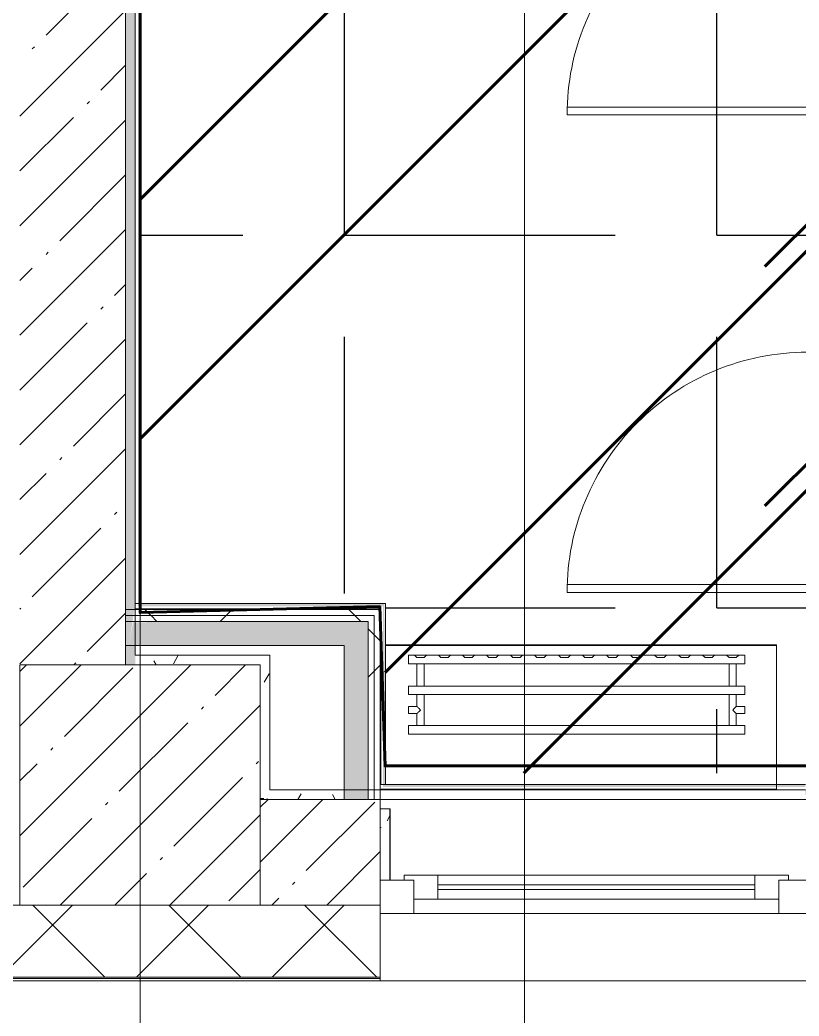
# Model space of a CAD drawing. Header units: millimetres. Extents: x -164500 to 426394, y -23753 to 102118.
# Drawn here: x 214182 to 215804, y -332 to 1742 of the extents above; entities that cross this region are included whole.
import ezdxf

# ---------------------------------------------------------------- set-up
doc = ezdxf.new("R2010")
doc.units = ezdxf.units.MM
doc.layers.add('1.2.1) плитка КР3', color=140, linetype='Continuous')
for name, color, linetype, lineweight in [('196 1-3 этаж гидро изол', 6, 'Continuous', 60), ('A-FLOR', 7, 'Continuous', 9), ('A-GENM', 7, 'Continuous', 9), ('A-GENM-1', 7, 'Continuous', 20), ('A-GLAZ', 7, 'Continuous', 9), ('A-GLAZ-1', 7, 'Continuous', 5), ('A-WALL', 7, 'Continuous', 5), ('I-WALL', 7, 'Continuous', 5), ('S-COLS', 7, 'Continuous', 9), ('S-COLS-1', 7, 'Continuous', 5), ('Оси', 7, 'Continuous', 9)]:
    doc.layers.add(name, color=color, linetype=linetype, lineweight=lineweight)
doc.layers.add('A-AREA-PATT-2', color=7, linetype='Continuous', lineweight=5, true_color=0xcde0ef, transparency=1)
for name, color, linetype, lineweight, true_color in [('A-DOOR-1', 7, 'Continuous', 5, 0xc0c0c0), ('A-WALL-1', 9, 'Continuous', 5, 0x808080), ('A-WALL-FNSH-1', 9, 'Continuous', 5, 0x808080), ('M-EQPM-6', 7, 'Continuous', 9, 0xd0d4d8)]:
    doc.layers.add(name, color=color, linetype=linetype, lineweight=lineweight, true_color=true_color)
pattern_1 = [(45, (148772.12, -0.94), (-114.04925, 114.04925), []), (45, (148886.17, -0.94), (-114.04925, 114.04925), [201.612, -40.322, 6.706, -33.617])]
pattern_2 = [(0, (148772.123, -0.94), (243.84, 60.96), [20.117, -162.763, 20.117, -162.763, -975.36]), (0, (148772.123, -0.94), (243.84, 60.96), [-365.76, 20.117, -345.643, 20.117, -162.763, -426.72]), (0, (148772.123, -0.94), (243.84, 60.96), [-914.4, 20.117, -101.803, 20.117, -284.683]), (120, (148863.563, 29.54), (-174.71291, 180.691634), [20.117, -162.763, 20.117, -162.763, -975.36]), (120, (148863.563, 29.54), (-174.71291, 180.691634), [-365.76, 20.117, -345.643, 20.117, -162.763, -426.72]), (120, (148863.563, 29.54), (-174.71291, 180.691634), [-914.4, 20.117, -101.803, 20.117, -284.683]), (240, (148894.043, 151.46), (-69.12709, -241.651634), [20.117, -162.763, 20.117, -162.763, -975.36]), (240, (148894.043, 151.46), (-69.12709, -241.651634), [-365.76, 20.117, -345.643, 20.117, -162.763, -426.72]), (240, (148894.043, 151.46), (-69.12709, -241.651634), [-914.4, 20.117, -101.803, 20.117, -284.683])]
pattern_3 = [(45, (148772.12, -0.94), (-212.132, 212.132), []), (135, (148772.12, -0.94), (-212.132, -212.132), [])]

# ---------------------------------------------------------------- blocks, each defined once
blk = doc.blocks.new('BSC_Колонна _Прямоугольная - 500х500-V290-Объем проектирования 2 этажа')
at = {"layer": 'S-COLS-1'}
h = blk.add_hatch(dxfattribs=at)
h.set_pattern_fill('FP_16', color=256, style=0, pattern_type=2)
h.set_pattern_definition([(45, (-65660, -150), (-114.04925, 114.04925), []), (45, (-65545.95, -150), (-114.04925, 114.04925), [201.613, -40.323, 6.706, -33.617])])
h.paths.add_polyline_path([(250, -250), (250, 250), (-250, 250), (-250, -250), (220.9, -250)])
for p, q in [((250, 250), (-250, 250)), ((-250, 250), (-250, -250)), ((250, -250), (250, 250)), ((-250, -250), (250, -250))]:
    blk.add_line(p, q, dxfattribs=at)
blk = doc.blocks.new('120_Окно_СКБ_1Ст - 120_Окно_СКБ_1Ст 900х2500_h_-22445987-Объем проектирования 2 этажа')
at = {"layer": 'A-GLAZ'}
for p, q in [((-450, -127), (-450, -57)), ((-450, -57), (-380, -57)), ((-380, -57), (-380, -127)), ((380, -127), (380, -57)), ((380, -57), (450, -57)), ((450, -57), (450, -127)), ((380, -87), (-380, -87)), ((-380, -87), (-380, -127)), ((-330, -137), (-330, -87)), ((330, -137), (330, -87)), ((380, -127), (380, -87)), ((-380, -127), (-450, -127)), ((-380, -127), (-400, -127)), ((-400, -127), (-400, -137)), ((-400, -137), (400, -137)), ((400, -137), (-400, -137)), ((450, -127), (380, -127)), ((400, -127), (380, -127)), ((400, -137), (400, -127))]:
    blk.add_line(p, q, dxfattribs=at)
at = {"layer": 'A-GLAZ-1'}
for p, q in [((450, -57), (-450, -57)), ((-330, -107), (330, -107)), ((330, -117), (-330, -117)), ((-430, -127), (-400, -127)), ((400, -127), (430, -127))]:
    blk.add_line(p, q, dxfattribs=at)
blk = doc.blocks.new('radiator_prado_classic_z_tip_30_po exemplyaru - Classic Z Тип 30-500-V465-Объем проектирования 2 этажа')
at = {"layer": 'M-EQPM-6'}
for p, q in [((0, 228), (0, 210)), ((700, 228), (0, 228)), ((0, 210), (0, 228)), ((0, 228), (12.5, 228)), ((0, 210), (700, 210)), ((17.8, 210), (0, 210)), ((12.5, 228), (37.5, 228)), ((37.5, 228), (12.5, 228)), ((12.5, 228), (37.5, 228)), ((12.5, 228), (17.5, 223)), ((12.5, 228), (17.5, 223)), ((32.5, 223), (17.5, 223)), ((17.5, 223), (32.5, 223)), ((17.5, 210), (17.5, 164)), ((17.5, 210), (17.5, 164)), ((17.8, 210), (17.5, 210)), ((17.5, 210), (17.8, 210)), ((17.8, 210), (17.5, 210)), ((17.5, 210), (31.5, 210)), ((18.5, 210), (17.8, 210)), ((17.8, 210), (23.1, 210)), ((28.7, 210), (17.8, 210)), ((19.7, 210), (18.5, 210)), ((21.2, 210), (19.7, 210)), ((25, 210), (21.2, 210)), ((23.1, 210), (25, 210)), ((26.9, 210), (25, 210)), ((25, 210), (32.2, 210)), ((28.7, 210), (26.9, 210)), ((30.3, 210), (28.7, 210)), ((32.2, 210), (28.7, 210)), ((31.5, 210), (30.3, 210)), ((32.2, 210), (31.5, 210)), ((31.5, 210), (32.5, 210)), ((32.5, 210), (32.2, 210)), ((32.2, 210), (32.5, 210)), ((32.5, 210), (32.2, 210)), ((667.8, 210), (32.2, 210)), ((32.5, 223), (37.5, 228)), ((37.5, 228), (32.5, 223)), ((32.5, 164), (32.5, 210)), ((32.5, 164), (32.5, 210)), ((37.5, 228), (62.5, 228)), ((62.5, 228), (87.5, 228)), ((87.5, 228), (62.5, 228)), ((62.5, 228), (87.5, 228)), ((62.5, 228), (67.5, 223)), ((62.5, 228), (67.5, 223)), ((82.5, 223), (67.5, 223)), ((67.5, 223), (82.5, 223)), ((82.5, 223), (87.5, 228)), ((87.5, 228), (82.5, 223)), ((87.5, 228), (112.5, 228)), ((112.5, 228), (137.5, 228)), ((137.5, 228), (112.5, 228)), ((112.5, 228), (137.5, 228)), ((112.5, 228), (117.5, 223)), ((112.5, 228), (117.5, 223)), ((132.5, 223), (117.5, 223)), ((117.5, 223), (132.5, 223)), ((132.5, 223), (137.5, 228)), ((137.5, 228), (132.5, 223)), ((137.5, 228), (162.5, 228)), ((162.5, 228), (187.5, 228)), ((187.5, 228), (162.5, 228)), ((162.5, 228), (187.5, 228)), ((162.5, 228), (167.5, 223)), ((162.5, 228), (167.5, 223)), ((182.5, 223), (167.5, 223)), ((167.5, 223), (182.5, 223)), ((182.5, 223), (187.5, 228)), ((187.5, 228), (182.5, 223)), ((187.5, 228), (212.5, 228)), ((212.5, 228), (237.5, 228)), ((237.5, 228), (212.5, 228)), ((212.5, 228), (237.5, 228)), ((212.5, 228), (217.5, 223)), ((212.5, 228), (217.5, 223)), ((232.5, 223), (217.5, 223)), ((217.5, 223), (232.5, 223)), ((232.5, 223), (237.5, 228)), ((237.5, 228), (232.5, 223)), ((237.5, 228), (262.5, 228)), ((262.5, 228), (287.5, 228)), ((287.5, 228), (262.5, 228)), ((262.5, 228), (287.5, 228)), ((262.5, 228), (267.5, 223)), ((262.5, 228), (267.5, 223)), ((282.5, 223), (267.5, 223)), ((267.5, 223), (282.5, 223)), ((282.5, 223), (287.5, 228)), ((287.5, 228), (282.5, 223)), ((287.5, 228), (312.5, 228)), ((312.5, 228), (337.5, 228)), ((337.5, 228), (312.5, 228)), ((312.5, 228), (337.5, 228)), ((312.5, 228), (317.5, 223)), ((312.5, 228), (317.5, 223)), ((332.5, 223), (317.5, 223)), ((317.5, 223), (332.5, 223)), ((332.5, 223), (337.5, 228)), ((337.5, 228), (332.5, 223)), ((337.5, 228), (362.5, 228)), ((362.5, 228), (387.5, 228)), ((387.5, 228), (362.5, 228)), ((362.5, 228), (387.5, 228)), ((362.5, 228), (367.5, 223)), ((362.5, 228), (367.5, 223)), ((382.5, 223), (367.5, 223)), ((367.5, 223), (382.5, 223)), ((382.5, 223), (387.5, 228)), ((387.5, 228), (382.5, 223)), ((387.5, 228), (412.5, 228)), ((412.5, 228), (437.5, 228)), ((437.5, 228), (412.5, 228)), ((412.5, 228), (437.5, 228)), ((412.5, 228), (417.5, 223)), ((412.5, 228), (417.5, 223)), ((432.5, 223), (417.5, 223)), ((417.5, 223), (432.5, 223)), ((432.5, 223), (437.5, 228)), ((437.5, 228), (432.5, 223)), ((437.5, 228), (462.5, 228)), ((462.5, 228), (487.5, 228)), ((487.5, 228), (462.5, 228)), ((462.5, 228), (487.5, 228)), ((462.5, 228), (467.5, 223)), ((462.5, 228), (467.5, 223)), ((482.5, 223), (467.5, 223)), ((467.5, 223), (482.5, 223)), ((482.5, 223), (487.5, 228)), ((487.5, 228), (482.5, 223)), ((487.5, 228), (512.5, 228)), ((512.5, 228), (537.5, 228)), ((537.5, 228), (512.5, 228)), ((512.5, 228), (537.5, 228)), ((512.5, 228), (517.5, 223)), ((512.5, 228), (517.5, 223)), ((532.5, 223), (517.5, 223)), ((517.5, 223), (532.5, 223)), ((532.5, 223), (537.5, 228)), ((537.5, 228), (532.5, 223)), ((537.5, 228), (562.5, 228)), ((562.5, 228), (587.5, 228)), ((587.5, 228), (562.5, 228)), ((562.5, 228), (587.5, 228)), ((562.5, 228), (567.5, 223)), ((562.5, 228), (567.5, 223)), ((582.5, 223), (567.5, 223)), ((567.5, 223), (582.5, 223)), ((582.5, 223), (587.5, 228)), ((587.5, 228), (582.5, 223)), ((587.5, 228), (612.5, 228)), ((612.5, 228), (637.5, 228)), ((637.5, 228), (612.5, 228)), ((612.5, 228), (637.5, 228)), ((612.5, 228), (617.5, 223)), ((617.5, 223), (612.5, 228)), ((632.5, 223), (617.5, 223)), ((617.5, 223), (632.5, 223)), ((632.5, 223), (637.5, 228)), ((637.5, 228), (632.5, 223)), ((637.5, 228), (662.5, 228)), ((662.5, 228), (687.5, 228)), ((687.5, 228), (662.5, 228)), ((662.5, 228), (687.5, 228)), ((662.5, 228), (667.5, 223)), ((662.5, 228), (667.5, 223)), ((682.5, 223), (667.5, 223)), ((667.5, 223), (682.5, 223)), ((667.5, 210), (667.5, 164)), ((667.5, 210), (667.5, 164)), ((667.8, 210), (667.5, 210)), ((667.5, 210), (669.7, 210)), ((667.8, 210), (667.5, 210)), ((667.5, 210), (667.8, 210)), ((678.7, 210), (667.8, 210)), ((682.2, 210), (667.8, 210)), ((667.8, 210), (682.2, 210)), ((669.7, 210), (682.5, 210)), ((682.2, 210), (678.7, 210)), ((682.5, 210), (682.2, 210)), ((682.5, 210), (682.2, 210)), ((682.2, 210), (682.5, 210)), ((700, 210), (682.2, 210)), ((682.5, 223), (687.5, 228)), ((687.5, 228), (682.5, 223)), ((682.5, 164), (682.5, 210)), ((682.5, 164), (682.5, 210)), ((687.5, 228), (700, 228)), ((700, 210), (700, 228)), ((700, 228), (700, 210)), ((700, 164), (0, 164)), ((0, 164), (0, 146)), ((0, 146), (0, 164)), ((0, 164), (17.8, 164)), ((0, 146), (700, 146)), ((18.5, 146), (0, 146)), ((17.8, 164), (17.5, 164)), ((17.5, 164), (17.8, 164)), ((17.8, 164), (17.5, 164)), ((17.5, 164), (32.5, 164)), ((17.5, 146), (17.5, 121.5)), ((17.5, 146), (17.5, 121.5)), ((17.5, 146), (17.8, 146)), ((18.5, 146), (17.5, 146)), ((17.5, 146), (17.8, 146)), ((25, 146), (17.5, 146)), ((21.2, 164), (17.8, 164)), ((17.8, 164), (18.5, 164)), ((32.2, 164), (17.8, 164)), ((17.8, 146), (18.5, 146)), ((17.8, 146), (18.5, 146)), ((18.5, 164), (19.7, 164)), ((18.5, 146), (32.2, 146)), ((32.2, 146), (18.5, 146)), ((18.5, 146), (23.1, 146)), ((19.7, 164), (21.2, 164)), ((23.1, 164), (21.2, 164)), ((21.2, 164), (26.9, 164)), ((25, 164), (23.1, 164)), ((23.1, 146), (32.2, 146)), ((26.9, 164), (25, 164)), ((28.7, 146), (25, 146)), ((28.7, 164), (26.9, 164)), ((26.9, 164), (32.2, 164)), ((32.2, 164), (28.7, 164)), ((32.2, 146), (28.7, 146)), ((32.5, 164), (32.2, 164)), ((32.2, 164), (32.5, 164)), ((32.5, 164), (32.2, 164)), ((32.2, 164), (667.8, 164)), ((32.2, 146), (32.5, 146)), ((32.5, 146), (32.2, 146)), ((32.2, 146), (32.5, 146)), ((32.5, 146), (32.2, 146)), ((667.8, 146), (32.2, 146)), ((32.5, 82), (32.5, 146)), ((32.5, 82), (32.5, 146)), ((667.8, 164), (667.5, 164)), ((667.5, 164), (682.5, 164)), ((667.8, 164), (667.5, 164)), ((667.5, 164), (667.8, 164)), ((667.5, 146), (667.5, 82)), ((667.5, 146), (667.5, 82)), ((667.5, 146), (667.8, 146)), ((682.5, 146), (667.5, 146)), ((667.5, 146), (667.8, 146)), ((667.8, 146), (667.5, 146)), ((678.7, 164), (667.8, 164)), ((671.2, 164), (667.8, 164)), ((667.8, 164), (676.9, 164)), ((667.8, 146), (681.5, 146)), ((667.8, 146), (668.5, 146)), ((681.5, 146), (667.8, 146)), ((668.5, 146), (669.7, 146)), ((669.7, 146), (671.2, 146)), ((682.2, 164), (671.2, 164)), ((671.2, 146), (675, 146)), ((675, 146), (676.9, 146)), ((676.9, 164), (681.5, 164)), ((676.9, 146), (681.5, 146)), ((682.2, 164), (678.7, 164)), ((681.5, 164), (682.2, 164)), ((681.5, 146), (682.5, 146)), ((681.5, 146), (682.5, 146)), ((682.5, 146), (681.5, 146)), ((700, 146), (681.5, 146)), ((682.5, 164), (682.2, 164)), ((682.5, 164), (682.2, 164)), ((682.2, 164), (682.5, 164)), ((682.2, 164), (700, 164)), ((682.5, 121.5), (682.5, 146)), ((682.5, 121.5), (682.5, 146)), ((700, 146), (700, 164)), ((700, 164), (700, 146)), ((17.5, 121.5), (0, 121.5)), ((17.5, 121.5), (0, 121.5)), ((0, 121.5), (0, 120.5)), ((0, 106.5), (0, 121.5)), ((0, 120.5), (0, 107.5)), ((0, 120.5), (0, 119.3)), ((0, 114), (0, 120.5)), ((0, 120.5), (0, 120.5)), ((0, 119.3), (0, 117.8)), ((0, 117.8), (0, 114)), ((0, 114), (0, 110.3)), ((0, 112.1), (0, 114)), ((0, 110.3), (0, 112.1)), ((0, 107.5), (0, 110.3)), ((0, 110.3), (0, 108.7)), ((0, 108.7), (0, 107.5)), ((0, 107.5), (0, 106.5)), ((0, 107.5), (0, 107.5)), ((0, 106.5), (17.5, 106.5)), ((0, 106.5), (17.5, 106.5)), ((17.5, 106.5), (17.5, 82)), ((17.5, 106.5), (17.5, 82)), ((700, 121.5), (682.5, 121.5)), ((700, 121.5), (682.5, 121.5)), ((682.5, 82), (682.5, 106.5)), ((682.5, 106.5), (700, 106.5)), ((682.5, 82), (682.5, 106.5)), ((682.5, 106.5), (700, 106.5)), ((700, 121.5), (700, 106.5)), ((700, 120.5), (700, 121.5)), ((700, 121.5), (700, 120.5)), ((700, 120.5), (700, 121.5)), ((700, 107.5), (700, 120.5)), ((700, 120.5), (700, 119.3)), ((700, 119.3), (700, 120.5)), ((700, 119.3), (700, 117.8)), ((700, 114), (700, 119.3)), ((700, 117.8), (700, 115.9)), ((700, 115.9), (700, 114)), ((700, 114), (700, 112.1)), ((700, 110.3), (700, 114)), ((700, 112.1), (700, 110.3)), ((700, 110.3), (700, 108.7)), ((700, 107.5), (700, 110.3)), ((700, 108.7), (700, 107.5)), ((700, 106.5), (700, 107.5)), ((700, 107.5), (700, 106.5)), ((700, 106.5), (700, 107.5)), ((700, 82), (0, 82)), ((0, 82), (0, 64)), ((0, 64), (0, 82)), ((0, 82), (18.5, 82)), ((700, 64), (0, 64)), ((0, 64), (700, 64)), ((17.8, 82), (17.5, 82)), ((17.5, 82), (17.8, 82)), ((17.8, 82), (17.5, 82)), ((17.5, 82), (32.5, 82)), ((18.5, 82), (17.8, 82)), ((17.8, 82), (18.5, 82)), ((18.5, 82), (17.8, 82)), ((25, 82), (18.5, 82)), ((18.5, 82), (19.7, 82)), ((32.2, 82), (18.5, 82)), ((19.7, 82), (28.7, 82)), ((26.9, 82), (25, 82)), ((28.7, 82), (26.9, 82)), ((30.3, 82), (28.7, 82)), ((28.7, 82), (31.5, 82)), ((32.2, 82), (30.3, 82)), ((31.5, 82), (32.2, 82)), ((32.5, 82), (32.2, 82)), ((32.2, 82), (32.5, 82)), ((32.5, 82), (32.2, 82)), ((32.2, 82), (667.8, 82)), ((667.8, 82), (667.5, 82)), ((667.5, 82), (682.5, 82)), ((667.8, 82), (667.5, 82)), ((667.5, 82), (667.8, 82)), ((671.2, 82), (667.8, 82)), ((668.5, 82), (667.8, 82)), ((667.8, 82), (675, 82)), ((669.7, 82), (668.5, 82)), ((671.2, 82), (669.7, 82)), ((678.7, 82), (671.2, 82)), ((673.1, 82), (671.2, 82)), ((675, 82), (673.1, 82)), ((676.9, 82), (675, 82)), ((675, 82), (681.5, 82)), ((678.7, 82), (676.9, 82)), ((680.3, 82), (678.7, 82)), ((680.3, 82), (678.7, 82)), ((681.5, 82), (680.3, 82)), ((681.5, 82), (680.3, 82)), ((682.2, 82), (681.5, 82)), ((682.5, 82), (681.5, 82)), ((681.5, 82), (682.5, 82)), ((681.5, 82), (700, 82)), ((682.5, 82), (682.2, 82)), ((700, 64), (700, 82)), ((700, 82), (700, 64))]:
    blk.add_line(p, q, dxfattribs=at)
for points, knots in [([(23.6, 115.4), (23.1, 115.9), (22.4, 116.6), (21.6, 117.4), (21.1, 117.9), (20.8, 118.2), (20.5, 118.5), (20.2, 118.8), (19.9, 119.2), (19.6, 119.4), (19.3, 119.7), (19, 120), (18.7, 120.3), (18.5, 120.5), (18.3, 120.7), (18.1, 120.9), (17.9, 121.1), (17.8, 121.2), (17.7, 121.3), (17.5, 121.5), (17.5, 121.5), (17.5, 121.5)], [0.1428571, 0.1428571, 0.1428571, 0.1428571, 0.2857143, 0.3571429, 0.3928571, 0.4285714, 0.4642857, 0.5, 0.5357143, 0.5714286, 0.6071429, 0.6428571, 0.6785714, 0.7142857, 0.75, 0.7857143, 0.8214286, 0.8571429, 0.8928571, 0.9285714, 1, 1, 1, 1]), ([(18.5, 120.5), (18.4, 120.6), (18.3, 120.7), (18.1, 120.9), (17.9, 121.1), (17.8, 121.2), (17.7, 121.3), (17.5, 121.5), (17.5, 121.5), (17.5, 121.5)], [0.7142857, 0.7142857, 0.7142857, 0.7142857, 0.75, 0.7857143, 0.8214286, 0.8571429, 0.8928571, 0.9285714, 1, 1, 1, 1]), ([(17.5, 121.5), (17.5, 121.5), (17.5, 121.5), (17.7, 121.3), (17.8, 121.2), (17.9, 121.1), (18.1, 120.9), (18.3, 120.7), (18.4, 120.6), (18.5, 120.5)], [0, 0, 0, 0, 0.0714286, 0.1071429, 0.1428571, 0.1785714, 0.2142857, 0.25, 0.2857143, 0.2857143, 0.2857143, 0.2857143]), ([(17.5, 121.5), (17.5, 121.5), (17.5, 121.5), (17.7, 121.3), (17.8, 121.2), (17.9, 121.1), (18.1, 120.9), (18.3, 120.7), (18.4, 120.6), (18.5, 120.5)], [0, 0, 0, 0, 0.0714286, 0.1071429, 0.1428571, 0.1785714, 0.2142857, 0.25, 0.2857143, 0.2857143, 0.2857143, 0.2857143]), ([(25, 114), (24.5, 114.5), (23.6, 115.4), (22.4, 116.6), (21.6, 117.4), (21.1, 117.9), (20.8, 118.2), (20.5, 118.5), (20.2, 118.8), (19.8, 119.1), (19.6, 119.4), (19.3, 119.7), (19, 120), (18.7, 120.3), (18.5, 120.5), (18.3, 120.7), (18.1, 120.9), (17.9, 121.1), (17.8, 121.2), (17.7, 121.3), (17.5, 121.5), (17.5, 121.5), (17.5, 121.5)], [0, 0, 0, 0, 0.142857, 0.285714, 0.357143, 0.392857, 0.428571, 0.464286, 0.5, 0.535714, 0.571429, 0.607143, 0.642857, 0.678571, 0.714286, 0.75, 0.785714, 0.821429, 0.857143, 0.892857, 0.928571, 1, 1, 1, 1]), ([(17.5, 106.5), (17.5, 106.5), (17.5, 106.5), (17.7, 106.7), (17.8, 106.8), (17.9, 106.9), (18.1, 107.1), (18.3, 107.3), (18.5, 107.5), (18.7, 107.7), (19, 108), (19.3, 108.3), (19.6, 108.6), (19.8, 108.9), (20.3, 109.3), (20.7, 109.7), (21.1, 110.1), (21.6, 110.6), (22.4, 111.4), (23.6, 112.6), (24.5, 113.5), (25, 114)], [0, 0, 0, 0, 0.071429, 0.107143, 0.142857, 0.178571, 0.214286, 0.25, 0.285714, 0.321429, 0.357143, 0.392857, 0.428571, 0.464286, 0.5, 0.571429, 0.607143, 0.642857, 0.714286, 0.857143, 1, 1, 1, 1]), ([(23.6, 112.6), (23.1, 112.1), (22.4, 111.4), (21.6, 110.6), (21.1, 110.1), (20.8, 109.8), (20.5, 109.5), (20.2, 109.2), (19.9, 108.8), (19.6, 108.6), (19.3, 108.3), (19, 108), (18.7, 107.7), (18.5, 107.5), (18.3, 107.3), (18.1, 107.1), (17.9, 106.9), (17.8, 106.8), (17.7, 106.7), (17.5, 106.5), (17.5, 106.5), (17.5, 106.5)], [0.1428571, 0.1428571, 0.1428571, 0.1428571, 0.2857143, 0.3571429, 0.3928571, 0.4285714, 0.4642857, 0.5, 0.5357143, 0.5714286, 0.6071429, 0.6428571, 0.6785714, 0.7142857, 0.75, 0.7857143, 0.8214286, 0.8571429, 0.8928571, 0.9285714, 1, 1, 1, 1]), ([(23.6, 112.6), (23.1, 112.1), (22.4, 111.4), (21.6, 110.6), (21.1, 110.1), (20.8, 109.8), (20.5, 109.5), (20.2, 109.2), (19.8, 108.9), (19.6, 108.6), (19.3, 108.3), (19, 108), (18.7, 107.7), (18.5, 107.5), (18.3, 107.3), (18.1, 107.1), (17.9, 106.9), (17.8, 106.8), (17.7, 106.7), (17.5, 106.5), (17.5, 106.5), (17.5, 106.5)], [0.1428571, 0.1428571, 0.1428571, 0.1428571, 0.2857143, 0.3571429, 0.3928571, 0.4285714, 0.4642857, 0.5, 0.5357143, 0.5714286, 0.6071429, 0.6428571, 0.6785714, 0.7142857, 0.75, 0.7857143, 0.8214286, 0.8571429, 0.8928571, 0.9285714, 1, 1, 1, 1]), ([(17.5, 106.5), (17.5, 106.5), (17.5, 106.5), (17.7, 106.7), (17.8, 106.8), (17.9, 106.9), (18.1, 107.1), (18.3, 107.3), (18.4, 107.4), (18.5, 107.5)], [0, 0, 0, 0, 0.0714286, 0.1071429, 0.1428571, 0.1785714, 0.2142857, 0.25, 0.2857143, 0.2857143, 0.2857143, 0.2857143]), ([(18.5, 107.5), (18.4, 107.4), (18.3, 107.3), (18.1, 107.1), (17.9, 106.9), (17.8, 106.8), (17.7, 106.7), (17.5, 106.5), (17.5, 106.5), (17.5, 106.5)], [0.7142857, 0.7142857, 0.7142857, 0.7142857, 0.75, 0.7857143, 0.8214286, 0.8571429, 0.8928571, 0.9285714, 1, 1, 1, 1]), ([(18.5, 107.5), (18.4, 107.4), (18.3, 107.3), (18.1, 107.1), (17.9, 106.9), (17.8, 106.8), (17.7, 106.7), (17.5, 106.5), (17.5, 106.5), (17.5, 106.5)], [0.7142857, 0.7142857, 0.7142857, 0.7142857, 0.75, 0.7857143, 0.8214286, 0.8571429, 0.8928571, 0.9285714, 1, 1, 1, 1]), ([(19.6, 119.4), (19.7, 119.3), (19.9, 119.2), (20.3, 118.7), (20.7, 118.3), (21.1, 117.9), (21.6, 117.4), (21.9, 117.1), (22.1, 116.9)], [0.4285714, 0.4285714, 0.4285714, 0.4285714, 0.4642857, 0.5, 0.5714286, 0.6071429, 0.6428571, 0.7142857, 0.7142857, 0.7142857, 0.7142857]), ([(19.6, 119.4), (19.7, 119.3), (19.8, 119.1), (20.3, 118.7), (20.7, 118.3), (21.1, 117.9), (21.6, 117.4), (21.9, 117.1), (22.1, 116.9)], [0.4285714, 0.4285714, 0.4285714, 0.4285714, 0.4642857, 0.5, 0.5714286, 0.6071429, 0.6428571, 0.7142857, 0.7142857, 0.7142857, 0.7142857]), ([(19.6, 108.6), (19.7, 108.7), (19.9, 108.8), (20.3, 109.3), (20.7, 109.7), (21.1, 110.1), (21.6, 110.6), (21.9, 110.9), (22.1, 111.1)], [0.4285714, 0.4285714, 0.4285714, 0.4285714, 0.4642857, 0.5, 0.5714286, 0.6071429, 0.6428571, 0.7142857, 0.7142857, 0.7142857, 0.7142857]), ([(22.1, 111.1), (21.9, 110.9), (21.6, 110.6), (21.1, 110.1), (20.8, 109.8), (20.5, 109.5), (20.2, 109.2), (19.9, 108.8), (19.7, 108.7), (19.6, 108.6)], [0.2857143, 0.2857143, 0.2857143, 0.2857143, 0.3571429, 0.3928571, 0.4285714, 0.4642857, 0.5, 0.5357143, 0.5714286, 0.5714286, 0.5714286, 0.5714286]), ([(22.1, 116.9), (21.9, 117.1), (21.6, 117.4), (21.1, 117.9), (20.9, 118.1), (20.8, 118.2)], [0.2857143, 0.2857143, 0.2857143, 0.2857143, 0.3571429, 0.3928571, 0.4285714, 0.4285714, 0.4285714, 0.4285714]), ([(22.1, 111.1), (21.9, 110.9), (21.6, 110.6), (21.1, 110.1), (20.9, 109.9), (20.8, 109.8)], [0.2857143, 0.2857143, 0.2857143, 0.2857143, 0.3571429, 0.3928571, 0.4285714, 0.4285714, 0.4285714, 0.4285714]), ([(675, 114), (675.5, 114.5), (676.4, 115.4), (677.6, 116.6), (678.4, 117.4), (678.9, 117.9), (679.2, 118.2), (679.5, 118.5), (679.8, 118.8), (680.1, 119.2), (680.4, 119.4), (680.7, 119.7), (681, 120), (681.3, 120.3), (681.5, 120.5), (681.7, 120.7), (681.9, 120.9), (682.1, 121.1), (682.2, 121.2), (682.3, 121.3), (682.5, 121.5), (682.5, 121.5), (682.5, 121.5)], [0, 0, 0, 0, 0.142857, 0.285714, 0.357143, 0.392857, 0.428571, 0.464286, 0.5, 0.535714, 0.571429, 0.607143, 0.642857, 0.678571, 0.714286, 0.75, 0.785714, 0.821429, 0.857143, 0.892857, 0.928571, 1, 1, 1, 1]), ([(682.5, 106.5), (682.5, 106.5), (682.5, 106.5), (682.3, 106.7), (682.2, 106.8), (682.1, 106.9), (681.9, 107.1), (681.7, 107.3), (681.5, 107.5), (681.3, 107.7), (681, 108), (680.7, 108.3), (680.4, 108.6), (680.1, 108.8), (679.7, 109.3), (679.3, 109.7), (678.9, 110.1), (678.4, 110.6), (677.6, 111.4), (676.4, 112.6), (675.5, 113.5), (675, 114)], [0, 0, 0, 0, 0.071429, 0.107143, 0.142857, 0.178571, 0.214286, 0.25, 0.285714, 0.321429, 0.357143, 0.392857, 0.428571, 0.464286, 0.5, 0.571429, 0.607143, 0.642857, 0.714286, 0.857143, 1, 1, 1, 1]), ([(680.4, 119.4), (680.3, 119.3), (680.1, 119.2), (679.7, 118.7), (679.3, 118.3), (678.9, 117.9), (678.4, 117.4), (678.1, 117.1), (677.9, 116.9)], [0.4285714, 0.4285714, 0.4285714, 0.4285714, 0.4642857, 0.5, 0.5714286, 0.6071429, 0.6428571, 0.7142857, 0.7142857, 0.7142857, 0.7142857]), ([(680.4, 119.4), (680.3, 119.3), (680.1, 119.2), (679.7, 118.7), (679.3, 118.3), (678.9, 117.9), (678.4, 117.4), (678.1, 117.1), (677.9, 116.9)], [0.4285714, 0.4285714, 0.4285714, 0.4285714, 0.4642857, 0.5, 0.5714286, 0.6071429, 0.6428571, 0.7142857, 0.7142857, 0.7142857, 0.7142857]), ([(677.9, 116.9), (678.1, 117.1), (678.4, 117.4), (678.9, 117.9), (679.2, 118.2), (679.5, 118.5), (679.8, 118.8), (680.1, 119.2), (680.3, 119.3), (680.4, 119.4)], [0.2857143, 0.2857143, 0.2857143, 0.2857143, 0.3571429, 0.3928571, 0.4285714, 0.4642857, 0.5, 0.5357143, 0.5714286, 0.5714286, 0.5714286, 0.5714286]), ([(677.9, 111.1), (678.1, 110.9), (678.4, 110.6), (678.9, 110.1), (679.2, 109.8), (679.5, 109.5), (679.8, 109.2), (680.1, 108.8), (680.3, 108.7), (680.4, 108.6)], [0.2857143, 0.2857143, 0.2857143, 0.2857143, 0.3571429, 0.3928571, 0.4285714, 0.4642857, 0.5, 0.5357143, 0.5714286, 0.5714286, 0.5714286, 0.5714286]), ([(677.9, 111.1), (678.1, 110.9), (678.4, 110.6), (678.9, 110.1), (679.1, 109.9), (679.2, 109.8)], [0.2857143, 0.2857143, 0.2857143, 0.2857143, 0.3571429, 0.3928571, 0.4285714, 0.4285714, 0.4285714, 0.4285714]), ([(680.4, 108.6), (680.3, 108.7), (680.1, 108.8), (679.7, 109.3), (679.3, 109.7), (678.9, 110.1), (678.4, 110.6), (678.1, 110.9), (677.9, 111.1)], [0.4285714, 0.4285714, 0.4285714, 0.4285714, 0.4642857, 0.5, 0.5714286, 0.6071429, 0.6428571, 0.7142857, 0.7142857, 0.7142857, 0.7142857]), ([(682.5, 121.5), (682.5, 121.5), (682.5, 121.5), (682.3, 121.3), (682.2, 121.2), (682.1, 121.1), (681.9, 120.9), (681.7, 120.7), (681.6, 120.6), (681.5, 120.5)], [0, 0, 0, 0, 0.0714286, 0.1071429, 0.1428571, 0.1785714, 0.2142857, 0.25, 0.2857143, 0.2857143, 0.2857143, 0.2857143]), ([(682.5, 121.5), (682.5, 121.5), (682.5, 121.5), (682.3, 121.3), (682.2, 121.2), (682.1, 121.1), (681.9, 120.9), (681.7, 120.7), (681.6, 120.6), (681.5, 120.5)], [0, 0, 0, 0, 0.0714286, 0.1071429, 0.1428571, 0.1785714, 0.2142857, 0.25, 0.2857143, 0.2857143, 0.2857143, 0.2857143]), ([(681.5, 120.5), (681.6, 120.6), (681.7, 120.7), (681.9, 120.9), (682.1, 121.1), (682.2, 121.2), (682.3, 121.3), (682.5, 121.5), (682.5, 121.5), (682.5, 121.5)], [0.7142857, 0.7142857, 0.7142857, 0.7142857, 0.75, 0.7857143, 0.8214286, 0.8571429, 0.8928571, 0.9285714, 1, 1, 1, 1]), ([(681.5, 107.5), (681.6, 107.4), (681.7, 107.3), (681.9, 107.1), (682.1, 106.9), (682.2, 106.8), (682.3, 106.7), (682.5, 106.5), (682.5, 106.5), (682.5, 106.5)], [0.7142857, 0.7142857, 0.7142857, 0.7142857, 0.75, 0.7857143, 0.8214286, 0.8571429, 0.8928571, 0.9285714, 1, 1, 1, 1]), ([(681.5, 107.5), (681.6, 107.4), (681.7, 107.3), (681.9, 107.1), (682.1, 106.9), (682.2, 106.8), (682.3, 106.7), (682.5, 106.5), (682.5, 106.5), (682.5, 106.5)], [0.7142857, 0.7142857, 0.7142857, 0.7142857, 0.75, 0.7857143, 0.8214286, 0.8571429, 0.8928571, 0.9285714, 1, 1, 1, 1]), ([(682.5, 106.5), (682.5, 106.5), (682.5, 106.5), (682.3, 106.7), (682.2, 106.8), (682.1, 106.9), (681.9, 107.1), (681.7, 107.3), (681.6, 107.4), (681.5, 107.5)], [0, 0, 0, 0, 0.0714286, 0.1071429, 0.1428571, 0.1785714, 0.2142857, 0.25, 0.2857143, 0.2857143, 0.2857143, 0.2857143])]:
    blk.add_open_spline(points, degree=3, knots=knots, dxfattribs=at)
for points in [[(19.6, 119.4), (19.5, 119.5), (19.3, 119.7), (19, 120), (18.7, 120.3), (18.6, 120.4), (18.5, 120.5)], [(18.5, 120.5), (18.6, 120.4), (18.7, 120.3), (19, 120), (19.3, 119.7), (19.5, 119.5), (19.6, 119.4)], [(18.5, 120.5), (18.6, 120.4), (18.7, 120.3), (19, 120), (19.3, 119.7), (19.5, 119.5), (19.6, 119.4)], [(18.5, 107.5), (18.6, 107.6), (18.7, 107.7), (19, 108), (19.3, 108.3), (19.5, 108.5), (19.6, 108.6)], [(19.6, 108.6), (19.5, 108.5), (19.3, 108.3), (19, 108), (18.7, 107.7), (18.6, 107.6), (18.5, 107.5)], [(19.6, 108.6), (19.5, 108.5), (19.3, 108.3), (19, 108), (18.7, 107.7), (18.6, 107.6), (18.5, 107.5)], [(20.8, 118.2), (20.7, 118.3), (20.5, 118.5), (20.2, 118.8), (19.9, 119.2), (19.7, 119.3), (19.6, 119.4)], [(20.8, 109.8), (20.7, 109.7), (20.5, 109.5), (20.2, 109.2), (19.8, 108.9), (19.7, 108.7), (19.6, 108.6)], [(23.6, 115.4), (23.1, 115.9), (22.6, 116.4), (22.1, 116.9)], [(22.1, 116.9), (22.6, 116.4), (23.1, 115.9), (23.6, 115.4)], [(22.1, 116.9), (22.6, 116.4), (23.1, 115.9), (23.6, 115.4)], [(22.1, 111.1), (22.6, 111.6), (23.1, 112.1), (23.6, 112.6)], [(23.6, 112.6), (23.1, 112.1), (22.6, 111.6), (22.1, 111.1)], [(23.6, 112.6), (23.1, 112.1), (22.6, 111.6), (22.1, 111.1)], [(25, 114), (24.5, 114.5), (24, 115), (23.6, 115.4)], [(23.6, 115.4), (24, 115), (24.5, 114.5), (25, 114)], [(23.6, 115.4), (24, 115), (24.5, 114.5), (25, 114)], [(23.6, 115.4), (24, 115), (24.5, 114.5), (25, 114)], [(23.6, 115.4), (24, 115), (24.5, 114.5), (25, 114)], [(23.6, 112.6), (24, 113), (24.5, 113.5), (25, 114)], [(23.6, 112.6), (24, 113), (24.5, 113.5), (25, 114)], [(25, 114), (24.5, 113.5), (24, 113), (23.6, 112.6)], [(25, 114), (24.5, 113.5), (24, 113), (23.6, 112.6)], [(677.9, 116.9), (677.4, 116.4), (676.4, 115.4), (675.5, 114.5), (675, 114)], [(677.9, 116.9), (677.4, 116.4), (676.4, 115.4), (675.5, 114.5), (675, 114)], [(675, 114), (675.5, 114.5), (676.4, 115.4), (677.4, 116.4), (677.9, 116.9)], [(675, 114), (675.5, 113.5), (676, 113), (676.4, 112.6)], [(675, 114), (675.5, 113.5), (676.4, 112.6), (677.4, 111.6), (677.9, 111.1)], [(677.9, 111.1), (677.4, 111.6), (676.4, 112.6), (675.5, 113.5), (675, 114)], [(676.4, 112.6), (676.9, 112.1), (677.4, 111.6), (677.9, 111.1)], [(679.2, 109.8), (679.3, 109.7), (679.5, 109.5), (679.8, 109.2), (680.1, 108.8), (680.3, 108.7), (680.4, 108.6)], [(681.5, 120.5), (681.4, 120.4), (681.3, 120.3), (681, 120), (680.7, 119.7), (680.5, 119.5), (680.4, 119.4)], [(681.5, 120.5), (681.4, 120.4), (681.3, 120.3), (681, 120), (680.7, 119.7), (680.5, 119.5), (680.4, 119.4)], [(680.4, 119.4), (680.5, 119.5), (680.7, 119.7), (681, 120), (681.3, 120.3), (681.4, 120.4), (681.5, 120.5)], [(680.4, 108.6), (680.5, 108.5), (680.7, 108.3), (681, 108), (681.3, 107.7), (681.4, 107.6), (681.5, 107.5)], [(680.4, 108.6), (680.5, 108.5), (680.7, 108.3), (681, 108), (681.3, 107.7), (681.4, 107.6), (681.5, 107.5)], [(681.5, 107.5), (681.4, 107.6), (681.3, 107.7), (681, 108), (680.7, 108.3), (680.5, 108.5), (680.4, 108.6)]]:
    blk.add_open_spline(points, degree=3, dxfattribs=at)
blk = doc.blocks.new('131_Сантехническая перегородка_Дверь - СД-1-30819167-Объем проектирования 2 этажа')
at = {"layer": 'A-GENM'}
for points in [[(0, 7.5), (2, 7.5), (18, 7.5), (18, -8), (305.2, -8), (305.2, 8), (0, 8)], [(805.2, 8), (805.2, -8), (1109, -8), (1109, 8)]]:
    blk.add_hatch(color=256, dxfattribs=at).paths.add_polyline_path(points)
at = {"layer": 'A-DOOR-1'}
for p, q in [((321.2, 508), (305.2, 508)), ((305.2, 8), (305.2, 508)), ((321.2, 8), (321.2, 508)), ((321.2, 8), (305.2, 8))]:
    blk.add_line(p, q, dxfattribs=at)
blk.add_arc((305.2, 8), 500, 360, 90, dxfattribs=at)
at = {"layer": 'A-GENM-1'}
for p, q in [((305.2, 8), (0, 8)), ((0, 8), (0, -8)), ((305.2, -8), (305.2, 8)), ((1110.4, 8), (805.2, 8)), ((805.2, 8), (805.2, -8)), ((1110.4, -8), (1110.4, 8)), ((0, -8), (305.2, -8)), ((805.2, -8), (1110.4, -8))]:
    blk.add_line(p, q, dxfattribs=at)
blk = doc.blocks.new('131_Сантехническая перегородка_Дверь_сдвиг_ - СД-1-30823593-Объем проектирования 2 этажа')
at = {"layer": 'A-GENM'}
for points in [[(0, -3), (0, -8), (400, -8), (400, 8), (0, 8)], [(900, 8), (900, -8), (1089, -8), (1089, 8)]]:
    blk.add_hatch(color=256, dxfattribs=at).paths.add_polyline_path(points)
at = {"layer": 'A-DOOR-1'}
for p, q in [((416, 508), (400, 508)), ((400, 8), (400, 508)), ((416, 8), (416, 508)), ((416, 8), (400, 8))]:
    blk.add_line(p, q, dxfattribs=at)
blk.add_arc((400, 8), 500, 360, 90, dxfattribs=at)
at = {"layer": 'A-GENM-1'}
for p, q in [((400, 8), (0, 8)), ((0, 8), (0, -8)), ((400, -8), (400, 8)), ((1100, 8), (900, 8)), ((900, 8), (900, -8)), ((1100, -8), (1100, 8)), ((0, -8), (400, -8)), ((900, -8), (1100, -8))]:
    blk.add_line(p, q, dxfattribs=at)

msp = doc.modelspace()

# ---------------------------------------------------------------- hatches: boundary and pattern name
at = {"layer": '1.2.1) плитка КР3'}
h = msp.add_hatch(dxfattribs=at)
h.set_pattern_fill('ANGLE', color=256, scale=111)
h.set_pattern_definition([(0, (205553.1, 26879), (0, 775.335), [563.88, -211.455]), (90, (205553.1, 26879), (-775.335, 5e-14), [563.88, -211.455])])
h.paths.add_polyline_path([(215831.123, 7670.455), (215631.123, 7670.455), (214712.123, 7678.886), (214712.123, 7390.455), (214432.123, 7390.455), (214432.123, 547.955), (214942.123, 547.955), (214942.123, 173.624), (215820.123, 173.624), (215820.123, 572.455), (215820.897, 1072.455), (215820.123, 1072.455), (215820.123, 1272.455), (215820.123, 1566.639), (215821.023, 2066.639), (215820.123, 2066.639), (215820.123, 2371.824), (215820.123, 2810.455), (215821.252, 3310.455), (215820.123, 3310.455), (215820.123, 3761.455), (215831.123, 3761.455)])
at = {"layer": '196 1-3 этаж гидро изол'}
h = msp.add_hatch(dxfattribs=at)
h.set_pattern_fill('ANSI32', color=256, scale=111)
h.set_pattern_definition([(45, (205553.1, 26879), (-747.606, 747.606), []), (45, (206051.5, 26879), (-747.606, 747.606), [])])
h.paths.add_polyline_path([(215831.123, 7670.455), (215631.123, 7670.455), (214712.123, 7678.886), (214712.123, 7390.455), (214432.123, 7390.455), (214432.123, 547.955), (214942.123, 547.955), (214942.123, 173.624), (215820.123, 173.624), (215820.123, 572.455), (215820.897, 1072.455), (215820.123, 1072.455), (215820.123, 1272.455), (215820.123, 1566.639), (215821.023, 2066.639), (215820.123, 2066.639), (215820.123, 2371.824), (215820.123, 2810.455), (215821.252, 3310.455), (215820.123, 3310.455), (215820.123, 3761.455), (215831.123, 3761.455)])
h = msp.add_hatch(dxfattribs=at)
h.set_pattern_fill('ANSI32', color=256, scale=111)
h.set_pattern_definition([(45, (212341.8, 3818.1), (-747.6, 747.6), []), (45, (212840.2, 3818.1), (-747.6, 747.6), [])])
h.paths.add_polyline_path([(217110.825, 3807.115), (215732.825, 3807.115), (215732.825, 229.115), (217127.825, 198.115)])
at = {"layer": 'A-AREA-PATT-2'}
h = msp.add_hatch(color=256, dxfattribs=at)
h.paths.add_polyline_path([(215817.123, 129.059), (215832.123, 129.059), (215832.123, 139.059), (215817.123, 139.059)])
h.paths.add_polyline_path([(217131.623, 144.559), (217131.623, 3733.559), (215826.623, 3733.559), (215826.623, 7648.059), (215821.123, 7648.059), (215821.123, 4464.059), (215672.123, 4464.059), (215672.123, 4264.059), (215821.123, 4264.059), (215821.123, 3728.059), (217126.123, 3728.059), (217126.123, 150.059), (215832.123, 150.059), (215832.123, 144.559), (217126.123, 144.559)])
h.paths.add_polyline_path([(215737.134, 144.559), (215817.123, 144.559), (215817.123, 150.059), (214943.123, 150.059), (214940.852, 526.559), (214433.123, 526.559), (214433.123, 7368.059), (214713.123, 7368.059), (214713.123, 7648.059), (214727.123, 7648.059), (214727.123, 7653.559), (214707.623, 7653.559), (214707.623, 7373.559), (214427.623, 7373.559), (214427.623, 521.059), (214937.623, 521.059), (214937.623, 144.559), (215690.803, 144.559)])
h.paths.add_polyline_path([(217059.826, 1225.655), (217078.087, 1227.873), (217087.339, 1234.594), (217087.339, 1241.059), (217078.851, 1240.244), (217076.214, 1237.626), (217067.431, 1233.988), (217045.422, 1241.059), (217047.522, 1234.594), (217057.206, 1227.559)])
h.paths.add_polyline_path([(217048.566, 1257.059), (217056.011, 1257.873), (217058.647, 1260.492), (217067.431, 1264.13), (217089.439, 1257.059), (217087.339, 1263.523), (217075.035, 1272.462), (217056.774, 1270.244), (217047.522, 1263.523), (217047.522, 1257.059)])
h.paths.add_polyline_path([(217076.477, 2325.655), (217088.781, 2334.594), (217088.781, 2341.059), (217080.63, 2341.059), (217077.656, 2337.626), (217068.873, 2333.988), (217046.864, 2341.059), (217048.965, 2334.594), (217061.269, 2325.655), (217068.873, 2325.655)])
h.paths.add_polyline_path([(217046.864, 2357.059), (217057.453, 2357.873), (217060.09, 2360.492), (217068.873, 2364.13), (217090.881, 2357.059), (217088.781, 2363.523), (217076.477, 2372.462), (217058.216, 2370.244), (217048.965, 2363.523)])
at = {"layer": 'A-WALL'}
h = msp.add_hatch(dxfattribs=at)
h.set_pattern_fill('FP_24', color=256, style=0, pattern_type=2)
h.set_pattern_definition([(45, (148772.12, -0.94), (-141.42136, 141.42136), []), (135, (148772.12, -0.94), (-141.42136, -141.42136), [])])
h.paths.add_polyline_path([(224252.123, -250.941), (224472.123, -250.941), (224472.123, -100.941), (220332.123, -100.941), (220332.123, -250.941), (224048.58, -250.941)])
h.paths.add_polyline_path([(216098.502, -250.941), (219432.123, -250.941), (219432.123, -100.941), (215832.123, -100.941), (215832.123, -250.941)])
h.paths.add_polyline_path([(214182.123, -250.941), (214932.123, -250.941), (214932.123, -100.941), (213932.123, -100.941), (213932.123, -250.941)])
h.paths.add_polyline_path([(210182.123, -250.941), (210832.123, -250.941), (210832.123, -100.941), (209682.123, -100.941), (209682.123, -250.941)])
h.paths.add_polyline_path([(207582.123, -250.941), (207582.123, -100.941), (206832.123, -100.941), (206832.123, -250.941), (207425.689, -250.941)])
h.paths.add_polyline_path([(205182.123, -250.941), (205932.123, -250.941), (205932.123, -100.941), (205182.123, -100.941), (205182.123, -118.941)])
h.paths.add_polyline_path([(200682.123, -250.941), (202082.123, -250.941), (202082.123, -100.941), (200682.123, -100.941)])
h.paths.add_polyline_path([(196584.673, -250.941), (197582.123, -250.941), (197582.123, -100.941), (196182.123, -100.941), (196182.123, -250.941)])
h.paths.add_polyline_path([(191682.123, -250.941), (192808.457, -250.941), (192808.457, -100.941), (191432.123, -100.941), (191432.123, -250.941), (191525.533, -250.941)])
h.paths.add_polyline_path([(194082.123, -250.941), (194082.123, -100.941), (193708.457, -100.941), (193708.457, -250.941)])
h.paths.add_polyline_path([(187262.123, -250.941), (188332.123, -250.941), (188332.123, -100.941), (186762.123, -100.941), (186762.123, -250.941), (187189.127, -250.941)])
h.paths.add_polyline_path([(181782.123, -250.941), (182642.123, -250.941), (182642.123, -100.941), (181782.123, -100.941), (181782.123, -118.941)])
h.paths.add_polyline_path([(183575.455, -250.941), (184662.123, -250.941), (184662.123, -100.941), (183542.123, -100.941), (183542.123, -250.941)])
h.paths.add_polyline_path([(178516.314, -250.941), (179682.123, -250.941), (179682.123, -100.941), (177981.867, -100.941), (177981.867, -250.941)])
h.paths.add_polyline_path([(171288.97, -250.941), (171482.123, -250.941), (171482.123, -100.941), (170382.123, -100.941), (170382.123, -250.941), (171282.123, -250.941)])
h.paths.add_polyline_path([(174902.642, -250.941), (175181.867, -250.941), (175181.867, -100.941), (173582.123, -100.941), (173582.123, -250.941), (174332.123, -250.941)])
h.paths.add_polyline_path([(165432.123, -250.941), (166032.123, -250.941), (166032.123, -100.941), (164882.123, -100.941), (164882.123, -250.941)])
h.paths.add_polyline_path([(167582.123, -250.941), (167582.123, -100.941), (166932.123, -100.941), (166932.123, -250.941), (166952.564, -250.941)])
h.paths.add_polyline_path([(160932.123, -250.941), (161782.123, -250.941), (161782.123, -100.941), (160432.123, -100.941), (160432.123, -250.941), (160447.955, -250.941)])
h.paths.add_polyline_path([(155388.814, -250.941), (157332.123, -250.941), (157332.123, -100.941), (153402.123, -100.941), (153402.123, -250.941), (154666.08, -250.941)])
h.paths.add_polyline_path([(148662.123, -250.941), (152502.123, -250.941), (152502.123, -100.941), (148512.123, -100.941), (148512.123, -250.941)])
at = {"layer": 'I-WALL'}
h = msp.add_hatch(dxfattribs=at)
h.set_pattern_fill('FP_1', color=256, style=0, pattern_type=2)
h.set_pattern_definition(pattern_1)
h.paths.add_polyline_path([(214354.159, 399.059), (214402.123, 399.059), (214402.123, 7399.059), (214182.123, 7399.059), (214182.123, 399.059), (214345.726, 399.059)])
h = msp.add_hatch(dxfattribs=at)
h.set_pattern_fill('FP_191', color=256, style=0, pattern_type=2)
h.set_pattern_definition(pattern_2)
h.paths.add_polyline_path([(214402.123, 399.059), (214422.123, 399.059), (214422.123, 439.559), (214409.136, 439.559), (214422.123, 525.559), (214422.123, 7399.059), (214402.123, 7399.059), (214402.123, 451.059)])
h = msp.add_hatch(dxfattribs=at)
h.set_pattern_fill('FP_192', color=256, style=0, pattern_type=2)
h.set_pattern_definition(pattern_3)
h.paths.add_polyline_path([(214919.623, 489.559), (214919.623, 502.059), (214419.883, 501.619), (214417.794, 489.559), (214907.123, 489.559)])
h = msp.add_hatch(dxfattribs=at)
h.set_pattern_fill('FP_192', color=256, style=0, pattern_type=2)
h.set_pattern_definition(pattern_3)
h.paths.add_polyline_path([(214682.123, 502.059), (214932.123, 502.059), (214932.123, 514.559), (214422.123, 514.559), (214422.123, 502.059), (214653.033, 502.059)])
h = msp.add_hatch(dxfattribs=at)
h.set_pattern_fill('FP_192', color=256, style=0, pattern_type=2)
h.set_pattern_definition(pattern_3)
h.paths.add_polyline_path([(214927.688, 139.059), (214932.123, 139.059), (214932.123, 502.059), (214919.623, 502.059), (214919.623, 139.059)])
for points in [[(214409.136, 439.559), (214907.123, 439.559), (214907.123, 489.559), (214417.502, 487.869), (214414.578, 470.987)], [(214857.123, 119.059), (214907.123, 119.059), (214907.123, 439.559), (214857.123, 439.559), (214857.123, 139.059)]]:
    msp.add_hatch(color=256, dxfattribs=at).paths.add_polyline_path(points)
h = msp.add_hatch(dxfattribs=at)
h.set_pattern_fill('FP_192', color=256, style=0, pattern_type=2)
h.set_pattern_definition(pattern_3)
h.paths.add_polyline_path([(214907.123, 139.059), (214919.623, 139.059), (214919.623, 489.559), (214907.123, 489.559), (214907.123, 150.059)])
h = msp.add_hatch(dxfattribs=at)
h.set_pattern_fill('FP_191', color=256, style=0, pattern_type=2)
h.set_pattern_definition(pattern_2)
h.paths.add_polyline_path([(214702.123, 399.059), (214702.123, 419.059), (214422.123, 419.059), (214422.123, 399.059), (214682.123, 399.059)])
h = msp.add_hatch(dxfattribs=at)
h.set_pattern_fill('FP_191', color=256, style=0, pattern_type=2)
h.set_pattern_definition(pattern_2)
h.paths.add_polyline_path([(214702.123, 119.059), (214702.123, 399.059), (214682.123, 399.059), (214682.123, 119.059)])
h = msp.add_hatch(dxfattribs=at)
h.set_pattern_fill('FP_191', color=256, style=0, pattern_type=2)
h.set_pattern_definition(pattern_2)
h.paths.add_polyline_path([(217137.123, 119.059), (217157.123, 119.059), (217157.123, 139.059), (215832.123, 139.059), (215832.123, 119.059), (216098.502, 119.059)])
h.paths.add_polyline_path([(214702.123, 119.059), (214857.123, 119.059), (214857.123, 139.059), (214702.123, 139.059)])
h.paths.add_polyline_path([(214907.123, 119.059), (214932.123, 119.059), (214932.123, 139.059), (214907.123, 136.885)])
h = msp.add_hatch(dxfattribs=at)
h.set_pattern_fill('FP_1', color=256, style=0, pattern_type=2)
h.set_pattern_definition(pattern_1)
h.paths.add_polyline_path([(214932.123, -100.941), (214932.123, 119.059), (214682.123, 119.059), (214682.123, -100.941)])
h.paths.add_polyline_path([(215832.123, -100.941), (219432.123, -100.941), (219432.123, 119.059), (215832.123, 119.059), (215832.123, 80.508)])
h.paths.add_polyline_path([(220332.123, -100.941), (220632.123, -100.941), (220632.123, 119.059), (220332.123, 119.059), (220332.123, -13.961)])
h = msp.add_hatch(dxfattribs=at)
h.set_pattern_fill('FP_191', color=256, style=0, pattern_type=2)
h.set_pattern_definition(pattern_2)
h.paths.add_polyline_path([(214952.123, -48.941), (214952.123, 99.059), (214932.123, 99.059), (214932.123, -48.941)])

# ---------------------------------------------------------------- linework, layer by layer
at = {"layer": '196 1-3 этаж гидро изол'}
msp.add_lwpolyline([(214721.123, 7654.074), (214721.123, 7374.074), (214432.123, 7385.074), (214432.123, 508.074), (214931.123, 520.574), (214942.123, 188.657), (217136.123, 188.657), (217136.123, 3734.074), (215831.123, 3745.074), (215851.123, 7685.074), (215606.123, 7685.074)], dxfattribs=at)
at = {"layer": 'A-FLOR'}
for p, q in [((214943.123, 151), (214943.123, 526.5)), ((214943.123, 150.059), (214943.123, 525.559)), ((214943.123, 440.5), (215757.123, 440.5)), ((214943.123, 439.559), (215757.123, 439.559)), ((215757.123, 140), (215757.123, 440.5)), ((215757.123, 139.059), (215757.123, 439.559)), ((214932.123, 140), (215757.123, 140)), ((214932.123, 139.059), (215757.123, 139.059))]:
    msp.add_line(p, q, dxfattribs=at)
at = {"layer": 'A-WALL'}
for p, q in [((214422.123, 7379.059), (214422.123, 419.059)), ((214919.623, 502.059), (214402.123, 502.059)), ((214919.623, 502.059), (214919.623, 119.059)), ((214932.123, 514.559), (214932.123, 119.059)), ((214907.123, 489.559), (214402.123, 489.559)), ((214907.123, 489.559), (214907.123, 119.059)), ((210182.123, -100.941), (214182.123, -100.941)), ((214932.123, -100.941), (214682.123, -100.941)), ((213932.123, -250.941), (214932.123, -250.941)), ((213932.123, -253.941), (214932.123, -253.941)), ((215832.123, -258.941), (214932.123, -258.941))]:
    msp.add_line(p, q, dxfattribs=at)
at = {"layer": 'A-WALL-1'}
for p, q in [((214402.123, 399.059), (214402.123, 7399.059)), ((214932.123, 514.559), (214402.123, 514.559)), ((214402.123, 439.559), (214857.123, 439.559)), ((214857.123, 439.559), (214857.123, 119.059)), ((214702.123, 419.059), (214422.123, 419.059)), ((214702.123, 139.059), (214702.123, 419.059)), ((214932.123, 139.059), (214702.123, 139.059)), ((214932.123, -250.941), (214932.123, 139.059)), ((214932.123, 119.059), (214682.123, 119.059)), ((214952.123, 99.059), (214932.123, 99.059)), ((214952.123, -48.941), (214952.123, 99.059)), ((214932.123, -48.941), (214952.123, -48.941))]:
    msp.add_line(p, q, dxfattribs=at)
at = {"layer": 'A-WALL-FNSH-1'}
for p, q in [((214433.123, 514.559), (214433.123, 7368.059)), ((214943.123, 526.559), (214422.123, 526.559)), ((214943.123, 525.559), (214943.123, 526.559)), ((214422.123, 515.559), (214932.123, 515.559)), ((214932.123, 515.559), (214932.123, 514.559)), ((214932.123, 514.559), (214932.123, 150.059)), ((214933.123, 514.559), (214932.123, 514.559)), ((214933.123, 150.059), (214933.123, 514.559)), ((214932.123, 150.059), (214943.123, 150.059)), ((214953.123, 99.059), (214952.123, 99.059)), ((214953.123, -48.941), (214953.123, 99.059)), ((214952.123, -48.941), (214953.123, -48.941)), ((213932.123, -258.941), (214932.123, -258.941)), ((214932.123, -258.941), (214932.123, -250.941))]:
    msp.add_line(p, q, dxfattribs=at)
at = {"layer": 'I-WALL'}
for p, q in [((214943.123, 150.059), (215817.123, 150.059)), ((215817.123, 139.059), (215757.123, 139.059)), ((214932.123, 119.059), (215832.123, 119.059))]:
    msp.add_line(p, q, dxfattribs=at)
at = {"layer": 'Оси'}
for points in [[(214432.123, -1907.2), (214432.123, 3092.8), (214432.123, 22397.13), (214432.123, 27397.13)], [(215796.945, -1907.2), (215796.945, -1203.334), (215232.123, -637.2), (215232.123, 4362.8), (215232.123, 22397.13), (215232.123, 27397.13)]]:
    msp.add_lwpolyline(points, dxfattribs=at)

# ---------------------------------------------------------------- block references
at = {"layer": 'A-GENM', "rotation": 89.99999999997657}
for name, p in [('131_Сантехническая перегородка_Дверь - СД-1-30819167-Объем проектирования 2 этажа', (215829.123, 1239.059)), ('131_Сантехническая перегородка_Дверь_сдвиг_ - СД-1-30823593-Объем проектирования 2 этажа', (215829.123, 150.059))]:
    msp.add_blockref(name, p, dxfattribs=at)
at = {"layer": 'A-GLAZ', "color": 3, "rotation": 180}
msp.add_blockref('120_Окно_СКБ_1Ст - 120_Окно_СКБ_1Ст 900х2500_h_-22445987-Объем проектирования 2 этажа', (215382.123, -175.941), dxfattribs=at)
at = {"layer": 'M-EQPM-6'}
msp.add_blockref('radiator_prado_classic_z_tip_30_po exemplyaru - Classic Z Тип 30-500-V465-Объем проектирования 2 этажа', (214990.803, 191.06), dxfattribs=at)
at = {"layer": 'S-COLS'}
msp.add_blockref('BSC_Колонна _Прямоугольная - 500х500-V290-Объем проектирования 2 этажа', (214432.123, 149.059), dxfattribs=at)

doc.saveas('drawing.dxf')
